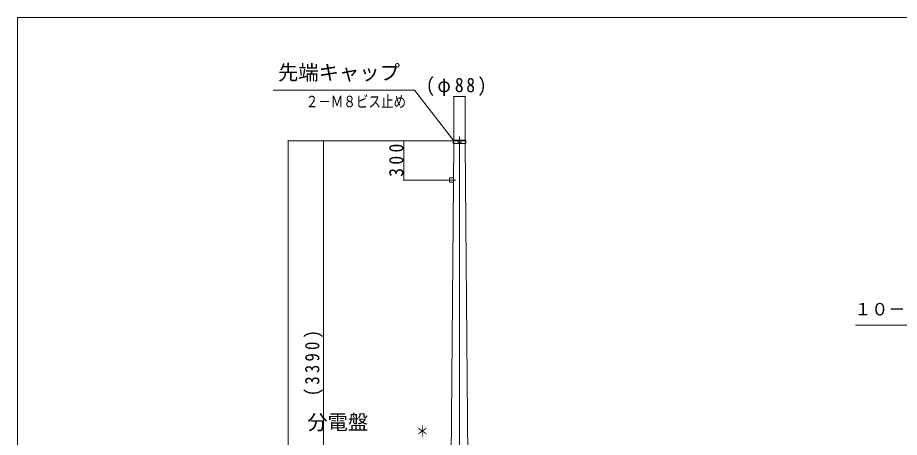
# Model space of a CAD drawing. Units: millimetres on the paper, scale 1:50. Extents: x -5930 to 1479, y 12 to 14760.
# Drawn here: x 11.1 to 146, y 129 to 193.1 of the extents above; entities that cross this region are included whole.
import ezdxf
from ezdxf.enums import TextEntityAlignment as Align

# ---------------------------------------------------------------- set-up
doc = ezdxf.new("R2010")
doc.units = ezdxf.units.MM
for name, pattern in [('DASHED_DOTTED', [9.25, 6, -1.5, 0.25, -1.5]), ('DASHED_SPACED', [12, 6, -6]), ('USER1', [300, 187.5, -37.5, 37.5, -37.5])]:
    doc.linetypes.add(name, pattern=pattern)
for name, color, linetype, lineweight in [('_0-0_', 7, 'Continuous', 13), ('LEVEL001', 1, 'Continuous', 13), ('寸法', 1, 'Continuous', 13), ('本体', 7, 'Continuous', 13)]:
    doc.layers.add(name, color=color, linetype=linetype, lineweight=lineweight)
doc.styles.add('ＭＳ ゴシック', font='')
doc.styles.get('ＭＳ ゴシック').set_extended_font_data('MS Gothic')

# ---------------------------------------------------------------- blocks, each defined once
blk = doc.blocks.new('filled_dot')
at = {"color": 0, "linetype": 'Continuous', "lineweight": -2, "const_width": 1.25}
blk.add_lwpolyline([(-0.625, 0, 1), (0.625, 0, 1)], format="xyb", close=True, dxfattribs=at)

msp = doc.modelspace()

# ---------------------------------------------------------------- linework, layer by layer
at = {"layer": '_0-0_', "color": 6}
for p, q in [((284.871, 193.131), (11.059, 193.131)), ((11.059, 193.131), (11.059, 11.95))]:
    msp.add_line(p, q, dxfattribs=at)
at = {"layer": 'LEVEL001'}
for p, q in [((71.768, 182.035), (50.142, 182.035)), ((77.791, 174.31), (71.768, 182.035)), ((165.855, 146.13), (139.288, 146.13))]:
    msp.add_line(p, q, dxfattribs=at)
at = {"layer": '寸法'}
for p, q in [((79.551, 181.083), (77.791, 181.083)), ((77.791, 174.31), (77.791, 181.083)), ((79.551, 174.31), (79.551, 181.083)), ((52.471, 74.31), (52.471, 174.31)), ((77.791, 174.31), (52.471, 174.31)), ((57.871, 106.51), (57.871, 174.31)), ((77.791, 174.31), (57.871, 174.31)), ((70.133, 168.31), (70.133, 174.31)), ((77.791, 174.31), (70.133, 174.31)), ((76.754, 168.31), (70.133, 168.31))]:
    msp.add_line(p, q, dxfattribs=at)
at = {"layer": '寸法', "linetype": 'DASHED_SPACED'}
for p, q in [((77.791, 174.31), (77.788, 173.91)), ((77.791, 174.31), (79.551, 174.31)), ((79.551, 174.31), (79.553, 174.11))]:
    msp.add_line(p, q, dxfattribs=at)
at = {"layer": '寸法', "linetype": 'DASHED_DOTTED'}
for p, q in [((78.346, 174.11), (78.997, 174.11)), ((76.754, 168.31), (78.097, 168.31))]:
    msp.add_line(p, q, dxfattribs=at)
at = {"layer": '寸法', "color": 3}
for p, q in [((77.748, 168.65), (77.145, 168.65)), ((77.145, 168.65), (77.145, 167.97)), ((77.145, 167.97), (77.743, 167.97))]:
    msp.add_line(p, q, dxfattribs=at)
at = {"layer": '本体'}
for p, q in [((77.681, 174.41), (77.681, 173.91)), ((79.661, 174.41), (77.681, 174.41)), ((79.661, 173.91), (79.661, 174.41)), ((77.788, 173.91), (77.271, 106.51)), ((77.681, 173.91), (79.661, 173.91)), ((79.555, 173.91), (80.071, 106.51))]:
    msp.add_line(p, q, dxfattribs=at)
at = {"layer": '本体', "color": 1, "linetype": 'USER1'}
msp.add_line((78.671, 174.948), (78.671, 51.34), dxfattribs=at)

# ---------------------------------------------------------------- block references
at = {"layer": '寸法', "xscale": 0.08, "yscale": 0.08}
msp.add_blockref('filled_dot', (77.791, 181.083), dxfattribs=at)
for p, rotation in [((79.551, 181.083), 180), ((52.471, 174.31), 270), ((57.871, 174.31), 270), ((70.133, 174.31), 270), ((70.133, 168.31), 90)]:
    msp.add_blockref('filled_dot', p, dxfattribs=dict(at, rotation=rotation))

# ---------------------------------------------------------------- texts
at = {"layer": 'LEVEL001', "color": 3, "style": 'ＭＳ ゴシック'}
for s, height, p in [('先端キャップ', 2.279, (50.904, 182.935)), ('１０－Ｍ６六角ボルト', 1.899, (139.098, 147.068)), ('分電盤', 2.279, (55.378, 129.487))]:
    msp.add_text(s, height=height, dxfattribs=at).set_placement(p, align=Align.BOTTOM_LEFT)
at = {"layer": '寸法', "color": 3, "style": 'ＭＳ ゴシック', "width": 0.8}
for s, p in [('２－Ｍ８ビス止め', (55.135, 178.905)), ('＊', (72.021, 128.526))]:
    msp.add_text(s, height=1.76, dxfattribs=at).set_placement(p, align=Align.BOTTOM_LEFT)
at = {"layer": '寸法', "insert": (73.546, 181.151), "char_height": 2.199, "attachment_point": 7, "style": 'ＭＳ ゴシック'}
msp.add_mtext('\\T1.3;\\W0.9;(φ88)', dxfattribs=at)
at = {"layer": '寸法', "char_height": 2.199, "attachment_point": 7, "rotation": 90, "style": 'ＭＳ ゴシック'}
for s, insert in [('\\T1.38;\\W0.9;300', (70.107, 168.81)), ('\\T1.39;\\W0.85;(3390)', (57.803, 135.285))]:
    msp.add_mtext(s, dxfattribs=dict(at, insert=insert))

doc.saveas('drawing.dxf')
